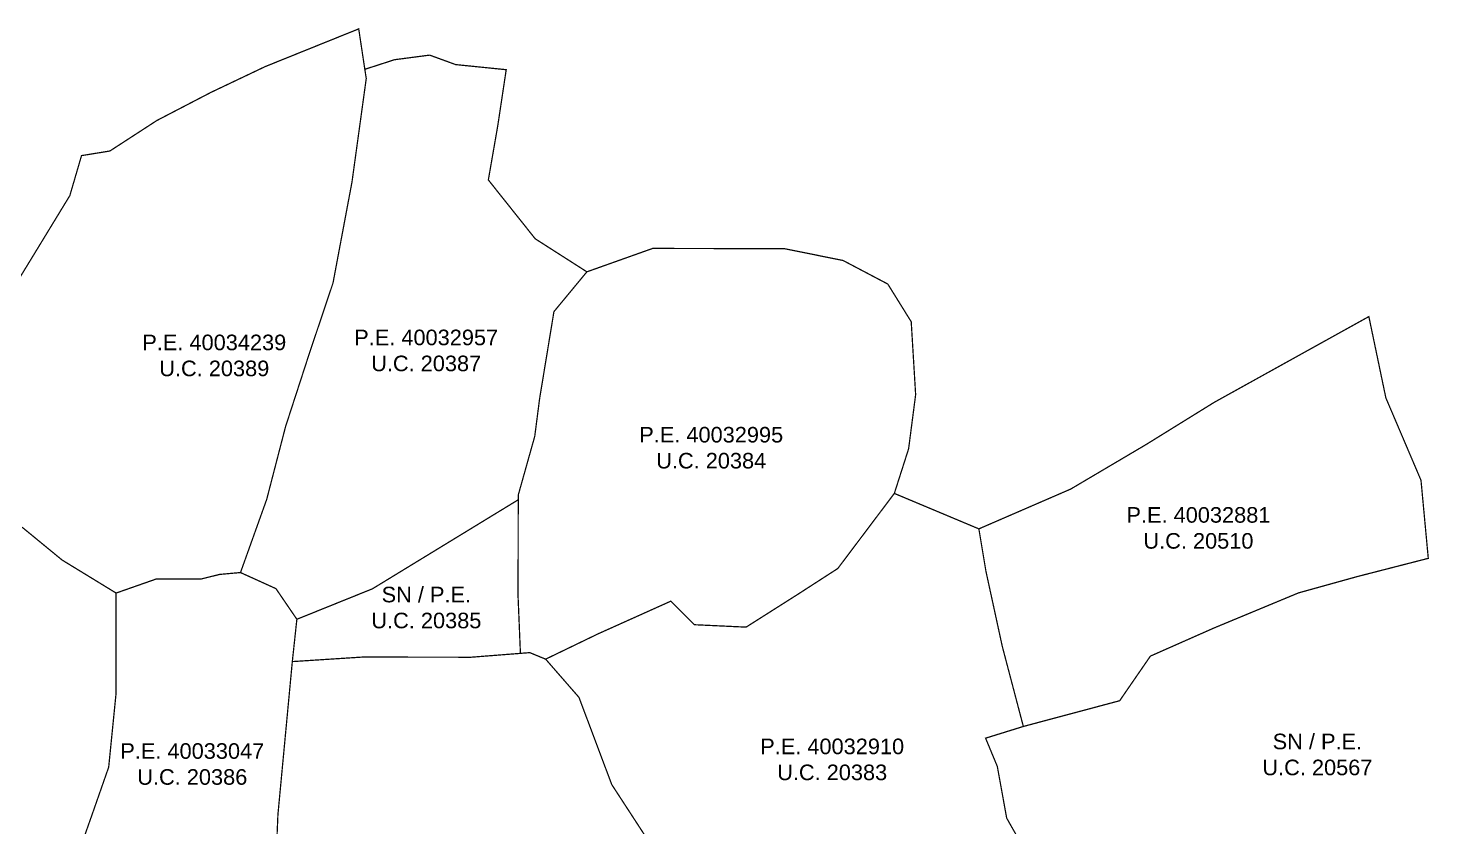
# Model space of a CAD drawing. Header units: metres. Extents: x 561401 to 594056, y 8460144 to 8508504.
# Drawn here: x 586509.5 to 586734.4, y 8502346 to 8502474.2 of the extents above; entities that cross this region are included whole.
import ezdxf

# ---------------------------------------------------------------- set-up
doc = ezdxf.new("R2010")
doc.units = ezdxf.units.M
for name, color, linetype in [('1.2. AFECTADOS BASE GRAFICA SUNARP', 150, 'Continuous'), ('1.2. BASE GRAFICA SUNARP', 150, 'Continuous'), ('1.3 ETIQUETA P.E. Y U.C.', 1, 'Continuous')]:
    doc.layers.add(name, color=color, linetype=linetype)
doc.styles.add('Arial', font='arial.ttf', dxfattribs={"height": 1})

msp = doc.modelspace()

# ---------------------------------------------------------------- linework, layer by layer
at = {"layer": '1.2. AFECTADOS BASE GRAFICA SUNARP', "color": 64, "linetype": 'Continuous', "lineweight": -3, "const_width": 0.2}
for points in [[(586503.05, 8502334.14), (586513.78, 8502330.54), (586515.22, 8502334.85), (586517.12, 8502340.51), (586519.78, 8502348.04), (586522.42, 8502355.58), (586523.59, 8502367.29), (586523.61, 8502383.52), (586514.94, 8502388.82), (586508.52, 8502394.09)], [(586609.57, 8502342.98), (586603.18, 8502352.79), (586597.92, 8502366.78), (586592.57, 8502372.91), (586590.02, 8502373.96), (586588.52, 8502373.84), (586580.58, 8502373.22), (586563.23, 8502373.25), (586551.9, 8502372.52), (586549.59, 8502347.98), (586548.8, 8502329.13)]]:
    msp.add_lwpolyline(points, dxfattribs=at)
msp.add_lwpolyline([(586513.78, 8502330.54), (586521.24, 8502328.04), (586547.25, 8502312.51), (586548.8, 8502329.13), (586549.59, 8502347.98), (586551.9, 8502372.52), (586552.63, 8502379.31), (586549.27, 8502384.23), (586543.58, 8502386.81), (586540.23, 8502386.51), (586537.21, 8502385.76), (586530.04, 8502385.77), (586523.61, 8502383.52), (586523.59, 8502367.29), (586522.42, 8502355.58), (586519.78, 8502348.04), (586517.12, 8502340.51), (586515.22, 8502334.85), (586513.78, 8502330.54)], close=True, dxfattribs=at)
at = {"layer": '1.2. BASE GRAFICA SUNARP', "color": 64, "linetype": 'Continuous', "lineweight": -3, "const_width": 0.2}
for points in [[(586508.52, 8502394.09), (586514.94, 8502388.82), (586523.61, 8502383.52), (586530.04, 8502385.77), (586537.21, 8502385.76), (586540.23, 8502386.51), (586543.58, 8502386.81), (586547.79, 8502398.56), (586550.82, 8502410.25), (586554.63, 8502421.96), (586558.43, 8502433.27), (586561.48, 8502449.49), (586563.77, 8502466.1), (586563.54, 8502467.57), (586562.56, 8502474.06), (586547.55, 8502468.01), (586538.84, 8502463.87), (586530.16, 8502459.36), (586522.61, 8502454.46), (586518.06, 8502453.72), (586516.18, 8502447.3), (586510.89, 8502438.63), (586504.45, 8502428.09)], [(586669.6, 8502342.11), (586666.59, 8502347.39), (586665.08, 8502355.7), (586663.2, 8502360.23), (586669.26, 8502362.11), (586665.88, 8502374.96), (586663.25, 8502387.04), (586662.12, 8502393.82), (586648.55, 8502399.51), (586639.47, 8502387.46), (586633.06, 8502383.32), (586624.75, 8502378.05), (586616.44, 8502378.44), (586612.67, 8502382.22), (586600.96, 8502376.96), (586592.57, 8502372.91), (586592.57, 8502372.91), (586597.92, 8502366.78), (586603.18, 8502352.79), (586609.57, 8502342.98)]]:
    msp.add_lwpolyline(points, dxfattribs=at)
for points in [[(586543.58, 8502386.81), (586549.27, 8502384.23), (586552.63, 8502379.31), (586564.76, 8502384.2), (586588.17, 8502398.49), (586588.17, 8502399.24), (586590.82, 8502408.67), (586591.6, 8502414.71), (586593.9, 8502428.68), (586599.19, 8502435.07), (586590.9, 8502440.37), (586583.37, 8502449.82), (586584.88, 8502458.5), (586586.24, 8502467.51), (586578.12, 8502468.33), (586573.95, 8502469.85), (586568.3, 8502469.11), (586563.54, 8502467.57), (586563.77, 8502466.1), (586561.48, 8502449.49), (586558.43, 8502433.27), (586554.63, 8502421.96), (586550.82, 8502410.25), (586547.79, 8502398.56), (586543.58, 8502386.81)], [(586588.17, 8502398.49), (586588.14, 8502383.02), (586588.52, 8502373.84), (586590.02, 8502373.96), (586592.57, 8502372.91), (586600.96, 8502376.96), (586612.67, 8502382.22), (586616.44, 8502378.44), (586624.75, 8502378.05), (586633.06, 8502383.32), (586639.47, 8502387.46), (586648.55, 8502399.51), (586650.84, 8502406.67), (586651.97, 8502415.36), (586651.26, 8502427.06), (586647.5, 8502433.11), (586640.32, 8502436.89), (586630.9, 8502438.79), (586618.07, 8502438.81), (586609.76, 8502438.83), (586599.19, 8502435.07), (586593.9, 8502428.68), (586591.6, 8502414.71), (586590.82, 8502408.67), (586588.17, 8502399.24), (586588.17, 8502398.49)], [(586662.12, 8502393.82), (586663.25, 8502387.04), (586665.88, 8502374.96), (586669.26, 8502362.11), (586684.73, 8502366.24), (586685.31, 8502367.09), (586689.66, 8502373.4), (586699.84, 8502377.9), (586713.45, 8502383.55), (586722.89, 8502386.17), (586734.27, 8502389.09), (586733.1, 8502401.62), (586727.46, 8502414.84), (586724.73, 8502427.89), (586699.91, 8502414.13), (586688.96, 8502407.35), (586676.87, 8502400.21), (586662.12, 8502393.82)]]:
    msp.add_lwpolyline(points, close=True, dxfattribs=at)

# ---------------------------------------------------------------- texts
at = {"layer": '1.3 ETIQUETA P.E. Y U.C.', "color": 1, "char_height": 2.5, "attachment_point": 5, "style": 'Arial'}
for s, insert in [('P.E. 40034239\\PU.C. 20389', (586539.37, 8502421.64)), ('P.E. 40032957\\PU.C. 20387', (586573.39, 8502422.44)), ('P.E. 40032995\\PU.C. 20384', (586619.15, 8502406.83)), ('P.E. 40032881\\PU.C. 20510', (586697.37, 8502393.96)), ('SN / P.E.\\PU.C. 20385', (586573.42, 8502381.18)), ('P.E. 40033047\\PU.C. 20386', (586535.84, 8502356.07)), ('P.E. 40032910\\PU.C. 20383', (586638.57, 8502356.81)), ('SN / P.E.\\PU.C. 20567', (586716.47, 8502357.6))]:
    msp.add_mtext(s, dxfattribs=dict(at, insert=insert))

doc.saveas('drawing.dxf')
